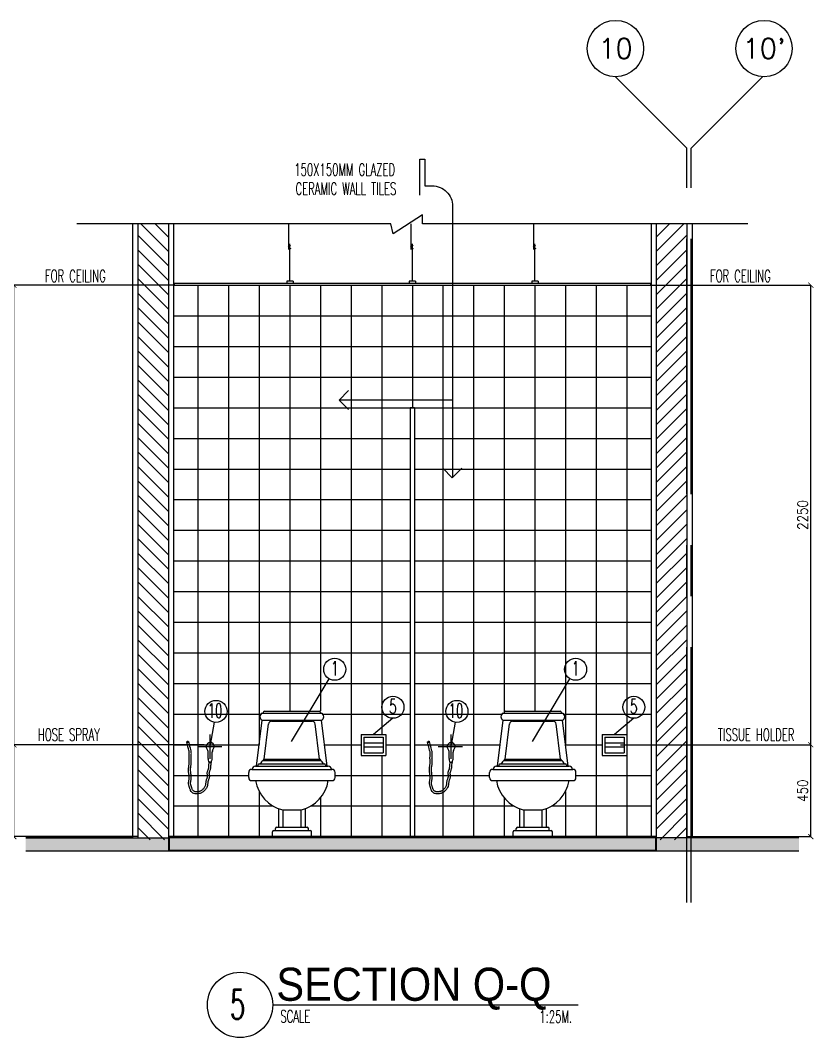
# Model space of a CAD drawing. Extents: x -202971 to -174093, y 166361 to 186286.
# Drawn here: x -195175 to -191289, y 174473 to 179454 of the extents above; entities that cross this region are included whole.
import ezdxf
from ezdxf.enums import TextEntityAlignment as Align

# ---------------------------------------------------------------- set-up
doc = ezdxf.new("R2010")
doc.units = 0
doc.header["$LTSCALE"] = 500
doc.header["$MEASUREMENT"] = 0
for name, pattern in [('CENTER2', [1.125, 0.75, -0.125, 0.125, -0.125]), ('CENTERX2', [4, 2.5, -0.5, 0.5, -0.5]), ('HIDDEN', [0.375, 0.25, -0.125]), ('HIDDEN2', [0.1875, 0.125, -0.0625])]:
    doc.linetypes.add(name, pattern=pattern)
doc.layers.get('0').update_dxf_attribs({"linetype": 'CONTINUOUS'})
doc.layers.get('DEFPOINTS').update_dxf_attribs({"linetype": 'CONTINUOUS'})
for name, color, linetype in [('A-SFIX', 2, 'CONTINUOUS'), ('AX-CR', 2, 'CONTINUOUS'), ('AX-TXT', 2, 'CONTINUOUS'), ('AXES', 11, 'CENTERX2'), ('AXIS', 11, 'CENTER2'), ('DIM1', 2, 'CONTINUOUS'), ('Dimout', 4, 'CONTINUOUS'), ('DW', 7, 'CONTINUOUS'), ('ELE', 3, 'CONTINUOUS'), ('ELV', 7, 'CONTINUOUS'), ('FIX', 2, 'CONTINUOUS'), ('HatchA', 11, 'CONTINUOUS'), ('PART', 9, 'CONTINUOUS'), ('Plaster', 7, 'CONTINUOUS'), ('SANI', 2, 'CONTINUOUS'), ('SETTING', 3, 'CONTINUOUS'), ('Tile', 5, 'CONTINUOUS'), ('TITLE', 1, 'CONTINUOUS'), ('TXT', 2, 'CONTINUOUS'), ('TXT1', 2, 'CONTINUOUS'), ('WALL', 6, 'CONTINUOUS'), ('WallPartition', 2, 'CONTINUOUS'), ('Windows', 9, 'CONTINUOUS')]:
    doc.layers.add(name, color=color, linetype=linetype)
doc.styles.add('DIM', font='simplex.shx', dxfattribs={"width": 0.85})
doc.styles.add('ROMANS', font='romans.shx', dxfattribs={"width": 0.6})
doc.styles.add('TTXT', font='swisse.ttf', dxfattribs={"width": 0.9})
doc.dimstyles.new('DIM1-25', dxfattribs={"dimscale": 25, "dimtxt": 2, "dimasz": 1, "dimexe": 0.03, "dimexo": 0.03, "dimgap": 0.6, "dimtad": 1, "dimdec": 0, "dimdsep": 46, "dimtxsty": 'DIM', "dimblk1": 'ARCHTICK', "dimblk2": 'ARCHTICK', "dimsah": 1, "dimcen": 0.09, "dimdle": 0.03, "dimclrd": 256, "dimclrt": 2, "dimadec": 0, "dimazin": 0, "dimtfac": 1, "dimtdec": 0, "dimtix": 1, "dimtmove": 1, "dimatfit": 3, "dimldrblk": 'ARCHTICK', "dimfxl": 0, "dimtvp": 2, "dimtolj": 1, "dimtzin": 0, "dimarcsym": 0})

# ---------------------------------------------------------------- blocks, each defined once
blk = doc.blocks.new('A$C69CD438C')
at = {"layer": 'A-SFIX'}
for p, q in [((65.9, 603.8, 658.7), (356.8, 603.8, 658.7)), ((76.8, 614.7, 658.7), (345.8, 614.7, 658.7)), ((38.4, 345.8, 658.7), (65.9, 570.8, 658.7)), ((65.9, 570.8, 658.7), (356.8, 570.8, 658.7)), ((75.6, 378.7, 658.7), (96.7, 551.5, 658.7)), ((111.9, 565, 658.7), (310.7, 565, 658.7)), ((347, 378.7, 658.7), (326, 551.5, 658.7)), ((384.2, 345.8, 658.7), (356.8, 570.8, 658.7)), ((51.2, 356.8, 658.7), (371.4, 356.8, 658.7)), ((70, 373.2, 658.7), (352.6, 373.2, 658.7)), ((75.6, 378.7, 658.7), (347, 378.7, 658.7)), ((0, 289.8, 658.7), (0, 314, 658.7)), ((15.4, 329.3, 658.7), (407.3, 329.3, 658.7)), ((32.9, 345.8, 658.7), (389.7, 345.8, 658.7)), ((422.6, 289.8, 658.7), (422.6, 314, 658.7)), ((15.4, 274.4, 658.7), (407.3, 274.4, 658.7)), ((145.5, 137.8, 658.7), (145.5, 46.1, 658.7)), ((164.7, 131.7, 658.7), (258, 131.7, 658.7)), ((167.4, 131.7, 658.7), (167.4, 46.1, 658.7)), ((255.2, 131.7, 658.7), (255.2, 46.1, 658.7)), ((277.2, 137.8, 658.7), (277.2, 46.1, 658.7)), ((115.6, 0, 658.7), (115.6, 23.1, 658.7)), ((307.1, 0), (115.6, 0)), ((122.2, 29.6, 658.7), (300.5, 29.6, 658.7)), ((130.5, 29.6, 658.7), (130.5, 39.5, 658.7)), ((137.1, 46.1, 658.7), (285.5, 46.1, 658.7)), ((292.1, 29.6, 658.7), (292.1, 39.5, 658.7)), ((307.1, 0, 658.7), (307.1, 23.1, 658.7))]:
    blk.add_line(p, q, dxfattribs=at)
for centre, radius, start, end in [((72.7, 587.3, 658.7), 17.8, 112.6199, 247.3801), ((79.6, 606.5, 658.7), 8.68, 108.4349, 198.4349), ((343, 606.5, 658.7), 8.68, 341.5651, 71.5651), ((349.9, 587.3, 658.7), 17.8, 292.6199, 67.3801), ((111.9, 549.6, 658.7), 15.4, 90, 173.047), ((310.7, 549.6, 658.7), 15.4, 6.953, 90), ((58.5, 343.3, 658.7), 15.3, 118.3046, 170.726), ((92.8, 342.2, 658.7), 38.5, 126.2886, 157.7863), ((76.4, 372.4, 658.7), 6.42, 96.9853, 172.0974), ((346.2, 372.4, 658.7), 6.42, 7.9026, 83.0147), ((329.8, 342.2, 658.7), 38.5, 22.2137, 53.7114), ((364.2, 343.3, 658.7), 15.3, 9.274, 61.6954), ((15.4, 314, 658.7), 15.4, 90, 180), ((35.7, 326.6, 658.7), 19.4, 98.1301, 171.8699), ((387, 326.6, 658.7), 19.4, 8.1301, 81.8699), ((407.3, 314, 658.7), 15.4, 0, 90), ((15.4, 289.8, 658.7), 15.4, 180, 270), ((208.2, 304.1, 658.7), 177.8, 189.598, 255.8207), ((214.4, 304.1, 658.7), 177.8, 284.1793, 350.402), ((407.3, 289.8, 658.7), 15.4, 270, 0), ((122.2, 23.1, 658.7), 6.59, 90, 180), ((137.1, 39.5, 658.7), 6.59, 90, 180), ((285.5, 39.5, 658.7), 6.59, 0, 90), ((300.5, 23.1, 658.7), 6.59, 0, 90)]:
    blk.add_arc(centre, radius, start, end, dxfattribs=at)
blk = doc.blocks.new('_ARCHTICK')
at = {"color": 0, "linetype": 'ByBlock', "const_width": 0.15}
blk.add_lwpolyline([(-0.5, -0.5), (0.5, 0.5)], dxfattribs=at)
blk = doc.blocks.new('*D88')
at = {"layer": 'DEFPOINTS', "color": 0}
for p in [(-192235.4, 175907), (-191302.8, 175907), (-191910.5, 175457)]:
    blk.add_point(p, dxfattribs=at)
at = {"layer": 'Dimout', "color": 0, "lineweight": -2}
for p, q in [((-192234.6, 175907), (-191302, 175907)), ((-191909.8, 175457), (-191302, 175457))]:
    blk.add_line(p, q, dxfattribs=at)
at = {"layer": 'Dimout', "lineweight": -2}
blk.add_line((-191302.8, 175456.3), (-191302.8, 175907.8), dxfattribs=at)
at = {"layer": 'Dimout', "lineweight": -2, "xscale": 25, "yscale": 25, "zscale": 25}
for p, rotation in [((-191302.8, 175907), 90), ((-191302.8, 175457), 270)]:
    blk.add_blockref('_ARCHTICK', p, dxfattribs=dict(at, rotation=rotation))
at = {"layer": 'Dimout', "color": 2, "insert": (-191342.8, 175682), "char_height": 50, "attachment_point": 5, "rotation": 90, "style": 'DIM'}
blk.add_mtext('\\A1;450', dxfattribs=at)
blk = doc.blocks.new('*D87')
at = {"layer": 'DEFPOINTS', "color": 0}
for p in [(-192088.5, 178157), (-191302.8, 178157), (-192235.4, 175907)]:
    blk.add_point(p, dxfattribs=at)
at = {"layer": 'Dimout', "color": 0, "lineweight": -2}
for p, q in [((-192087.7, 178157), (-191302, 178157)), ((-192234.6, 175907), (-191302, 175907))]:
    blk.add_line(p, q, dxfattribs=at)
at = {"layer": 'Dimout', "lineweight": -2}
blk.add_line((-191302.8, 175906.3), (-191302.8, 178157.8), dxfattribs=at)
at = {"layer": 'Dimout', "lineweight": -2, "xscale": 25, "yscale": 25, "zscale": 25}
for p, rotation in [((-191302.8, 178157), 90), ((-191302.8, 175907), 270)]:
    blk.add_blockref('_ARCHTICK', p, dxfattribs=dict(at, rotation=rotation))
at = {"layer": 'Dimout', "color": 2, "insert": (-191342.8, 177032), "char_height": 50, "attachment_point": 5, "rotation": 90, "style": 'DIM'}
blk.add_mtext('\\A1;2250', dxfattribs=at)
blk = doc.blocks.new('AXU')
at = {"layer": 'AX-CR'}
blk.add_circle((0, 350), 350, dxfattribs=at)
at = {"layer": 'AX-TXT', "style": 'ROMANS'}
blk.add_attdef('AX', text='', height=250, dxfattribs=at).set_placement((0, 350), align=Align.MIDDLE)
blk = doc.blocks.new('*D85')
at = {"layer": 'DEFPOINTS', "color": 0}
for p in [(-195206.7, 178157), (-194421, 178157), (-194274.1, 175907)]:
    blk.add_point(p, dxfattribs=at)
at = {"layer": 'Dimout', "color": 0, "lineweight": -2}
for p, q in [((-194421.8, 178157), (-195207.5, 178157)), ((-194274.9, 175907), (-195207.5, 175907))]:
    blk.add_line(p, q, dxfattribs=at)
at = {"layer": 'Dimout', "lineweight": -2}
blk.add_line((-195206.7, 175906.3), (-195206.7, 178157.8), dxfattribs=at)
at = {"layer": 'Dimout', "lineweight": -2, "xscale": 25, "yscale": 25, "zscale": 25}
for p, rotation in [((-195206.7, 178157), 90), ((-195206.7, 175907), 270)]:
    blk.add_blockref('_ARCHTICK', p, dxfattribs=dict(at, rotation=rotation))
at = {"layer": 'Dimout', "color": 2, "insert": (-195246.7, 177032), "char_height": 50, "attachment_point": 5, "rotation": 90, "style": 'DIM'}
blk.add_mtext('\\A1;2250', dxfattribs=at)
blk = doc.blocks.new('*D86')
at = {"layer": 'DEFPOINTS', "color": 0}
for p in [(-195206.7, 175907), (-194274.1, 175907), (-194598.9, 175457)]:
    blk.add_point(p, dxfattribs=at)
at = {"layer": 'Dimout', "color": 0, "lineweight": -2}
for p, q in [((-194274.9, 175907), (-195207.5, 175907)), ((-194599.7, 175457), (-195207.5, 175457))]:
    blk.add_line(p, q, dxfattribs=at)
at = {"layer": 'Dimout', "lineweight": -2}
blk.add_line((-195206.7, 175456.3), (-195206.7, 175907.8), dxfattribs=at)
at = {"layer": 'Dimout', "lineweight": -2, "xscale": 25, "yscale": 25, "zscale": 25}
for p, rotation in [((-195206.7, 175907), 90), ((-195206.7, 175457), 270)]:
    blk.add_blockref('_ARCHTICK', p, dxfattribs=dict(at, rotation=rotation))
at = {"layer": 'Dimout', "color": 2, "insert": (-195246.7, 175682), "char_height": 50, "attachment_point": 5, "rotation": 90, "style": 'DIM'}
blk.add_mtext('\\A1;450', dxfattribs=at)
blk = doc.blocks.new('A$C54676CD1')
at = {"layer": 'AXIS', "linetype": 'CENTER2', "ltscale": 10}
for p, q in [((0.1153, 0.1709), (0.1153, 0.29)), ((0.1716, 0.2302), (0.0525, 0.2302))]:
    blk.add_line(p, q, dxfattribs=at)
at = {"layer": 'DIM1', "linetype": 'HIDDEN'}
for points in [[(0.1196, 0.156), (0.1183, 0.1482), (0.1175, 0.142), (0.117, 0.1369), (0.1167, 0.1328), (0.1165, 0.1294), (0.1164, 0.1262), (0.1161, 0.1231), (0.1155, 0.1198), (0.1146, 0.1167), (0.1135, 0.1137), (0.1124, 0.1111), (0.1114, 0.1087), (0.1105, 0.1066), (0.1099, 0.1048), (0.1094, 0.1033), (0.1092, 0.1022), (0.1092, 0.1011), (0.1093, 0.0997), (0.1095, 0.0979), (0.1099, 0.0957), (0.1104, 0.0932), (0.1108, 0.0902), (0.111, 0.0869), (0.1109, 0.0832), (0.1103, 0.0796), (0.1094, 0.0762), (0.1084, 0.0731), (0.1073, 0.0702), (0.1063, 0.0674), (0.1053, 0.0648), (0.1046, 0.0625), (0.104, 0.0602), (0.1036, 0.058), (0.1033, 0.0555), (0.1031, 0.0527), (0.1028, 0.0497), (0.1025, 0.0464), (0.102, 0.0428), (0.1012, 0.039), (0.1, 0.0351), (0.0983, 0.0312), (0.0963, 0.0275), (0.094, 0.0241), (0.0915, 0.0208), (0.0889, 0.0178), (0.0862, 0.0149), (0.0834, 0.0123), (0.0806, 0.01), (0.0778, 0.0079), (0.0749, 0.0061), (0.0719, 0.0045), (0.0689, 0.0032), (0.0658, 0.0022), (0.0627, 0.0014), (0.0595, 0.0008), (0.0563, 0.0004), (0.0529, 0.0001), (0.0494, 0), (0.0458, 0.0001), (0.042, 0.0004), (0.0382, 0.001), (0.0344, 0.0021), (0.0306, 0.0036), (0.0269, 0.0059), (0.0237, 0.0088), (0.0212, 0.012), (0.0194, 0.0153), (0.018, 0.0186), (0.0169, 0.0217), (0.016, 0.0246), (0.0152, 0.0273), (0.0145, 0.0298), (0.0137, 0.0322), (0.0128, 0.0347), (0.0119, 0.0374), (0.011, 0.0402), (0.0102, 0.0433), (0.0095, 0.0465), (0.0091, 0.05), (0.0089, 0.0537), (0.0092, 0.0573), (0.0097, 0.0607), (0.0103, 0.064), (0.011, 0.0671), (0.0116, 0.0702), (0.012, 0.0732), (0.0124, 0.0763), (0.0125, 0.0795), (0.0124, 0.0831), (0.012, 0.087), (0.0115, 0.0913), (0.0109, 0.0959), (0.0102, 0.1007), (0.0096, 0.1057), (0.0092, 0.1108), (0.009, 0.1161), (0.009, 0.1212), (0.0094, 0.1262), (0.0099, 0.1309), (0.0105, 0.1354), (0.0111, 0.1396), (0.0117, 0.1435), (0.0122, 0.1471), (0.0125, 0.1503), (0.0126, 0.1533), (0.0126, 0.1563), (0.0125, 0.1592), (0.0123, 0.1622), (0.012, 0.1652), (0.0118, 0.1684), (0.0116, 0.1717), (0.0115, 0.1752), (0.0116, 0.1787), (0.0118, 0.1822), (0.012, 0.1855), (0.0123, 0.1887), (0.0126, 0.1917), (0.0127, 0.1946), (0.0128, 0.1973), (0.0128, 0.1998), (0.0125, 0.2023), (0.0121, 0.2051), (0.0113, 0.2089), (0.0101, 0.214), (0.0085, 0.2207), (0.0062, 0.2293), (0.0034, 0.2403), (0, 0.254)], [(0.1097, 0.1576), (0.1084, 0.1496), (0.1076, 0.1431), (0.107, 0.1378), (0.1067, 0.1334), (0.1066, 0.1299), (0.1064, 0.127), (0.1062, 0.1244), (0.1057, 0.1221), (0.1051, 0.1197), (0.1042, 0.1174), (0.1032, 0.115), (0.1022, 0.1127), (0.1012, 0.1103), (0.1004, 0.1079), (0.0997, 0.1056), (0.0993, 0.1032), (0.0992, 0.1009), (0.0993, 0.0986), (0.0997, 0.0963), (0.1001, 0.0939), (0.1005, 0.0916), (0.1009, 0.0892), (0.101, 0.0867), (0.1009, 0.0842), (0.1005, 0.0817), (0.0998, 0.0791), (0.099, 0.0764), (0.098, 0.0737), (0.0969, 0.0709), (0.0959, 0.0681), (0.095, 0.0653), (0.0942, 0.0624), (0.0937, 0.0595), (0.0933, 0.0565), (0.0931, 0.0535), (0.0929, 0.0506), (0.0926, 0.0476), (0.0922, 0.0446), (0.0915, 0.0416), (0.0906, 0.0386), (0.0893, 0.0356), (0.0877, 0.0327), (0.0858, 0.0298), (0.0837, 0.0271), (0.0815, 0.0245), (0.0792, 0.0221), (0.0768, 0.0198), (0.0745, 0.0179), (0.0722, 0.0162), (0.0699, 0.0148), (0.0676, 0.0136), (0.0653, 0.0126), (0.063, 0.0118), (0.0605, 0.0112), (0.0579, 0.0107), (0.0552, 0.0103), (0.0523, 0.0101), (0.0493, 0.01), (0.0463, 0.0101), (0.0433, 0.0103), (0.0404, 0.0108), (0.0376, 0.0116), (0.0351, 0.0126), (0.0329, 0.0139), (0.0311, 0.0156), (0.0296, 0.0176), (0.0283, 0.0198), (0.0273, 0.0222), (0.0264, 0.0248), (0.0256, 0.0274), (0.0248, 0.0301), (0.024, 0.0328), (0.0232, 0.0354), (0.0223, 0.038), (0.0214, 0.0405), (0.0206, 0.043), (0.0199, 0.0456), (0.0194, 0.0482), (0.019, 0.0508), (0.019, 0.0535), (0.0192, 0.0562), (0.0196, 0.0591), (0.0201, 0.062), (0.0208, 0.0652), (0.0214, 0.0685), (0.022, 0.0719), (0.0223, 0.0756), (0.0225, 0.0795), (0.0223, 0.0837), (0.022, 0.088), (0.0214, 0.0926), (0.0208, 0.0972), (0.0201, 0.102), (0.0196, 0.1067), (0.0192, 0.1115), (0.019, 0.1162), (0.019, 0.1208), (0.0193, 0.1253), (0.0198, 0.1297), (0.0204, 0.134), (0.021, 0.1381), (0.0216, 0.1421), (0.0221, 0.146), (0.0225, 0.1497), (0.0226, 0.1532), (0.0226, 0.1565), (0.0225, 0.1598), (0.0222, 0.1629), (0.022, 0.166), (0.0217, 0.1691), (0.0216, 0.1721), (0.0215, 0.1752), (0.0216, 0.1783), (0.0217, 0.1815), (0.022, 0.1846), (0.0223, 0.1878), (0.0225, 0.191), (0.0227, 0.1942), (0.0228, 0.1973), (0.0227, 0.2004), (0.0225, 0.2035), (0.0219, 0.2069), (0.0211, 0.2111), (0.0199, 0.2163), (0.0182, 0.2231), (0.0159, 0.2318), (0.0131, 0.2428), (0.0097, 0.2564)]]:
    blk.add_lwpolyline(points, dxfattribs=at)
at = {"layer": 'DIM1'}
blk.add_circle((0.0046, 0.2544), 0.00364, dxfattribs=at)
at = {"layer": 'SETTING'}
for p, q in [((0.1037, 0.2112), (0.0958, 0.229)), ((0.1053, 0.1733), (0.1053, 0.2039)), ((0.1253, 0.1733), (0.1253, 0.2039)), ((0.1268, 0.2112), (0.1347, 0.229)), ((0.1067, 0.1648), (0.1058, 0.1685)), ((0.1089, 0.1585), (0.1067, 0.1648)), ((0.1144, 0.1503), (0.1089, 0.1585)), ((0.1147, 0.1503), (0.1205, 0.1567)), ((0.1223, 0.1606), (0.1235, 0.1639)), ((0.124, 0.1658), (0.1247, 0.1685))]:
    blk.add_line(p, q, dxfattribs=at)
for centre, radius, start, end in [((0.1153, 0.2302), 0.02, 4.7712, 175.2288), ((0.1013, 0.2314), 0.006, 175.2288, 203.9684), ((0.0873, 0.2039), 0.018, 0, 23.9684), ((0.0973, 0.206), 0.008, 0, 23.9684), ((0.1433, 0.2039), 0.018, 156.0316, 180), ((0.1333, 0.206), 0.008, 156.0316, 180), ((0.1292, 0.2314), 0.006, 336.0316, 4.7712), ((0.1253, 0.1733), 0.02, 180, 193.7048), ((0.1034, 0.1672), 0.02, 328.3138, 340.7517), ((0.1046, 0.1705), 0.02, 340.7517, 346.2952), ((0.1053, 0.1733), 0.02, 346.2952, 0)]:
    blk.add_arc(centre, radius, start, end, dxfattribs=at)
blk = doc.blocks.new('A$C24F356C9')
at = {"layer": 'SANI'}
for p, q in [((0, 0.1021), (0.12, 0.1021)), ((0, 0.1021), (0, 0)), ((0.12, 0.1021), (0.12, 0)), ((0.0128, 0.0893), (0.1072, 0.0893)), ((0.0128, 0.0893), (0.0128, 0.0128)), ((0.0128, 0.0606), (0.1072, 0.0606)), ((0.1072, 0.0893), (0.1072, 0.0128)), ((0, 0), (0.12, 0)), ((0.0128, 0.0414), (0.1072, 0.0414)), ((0.0128, 0.0128), (0.1072, 0.0128))]:
    blk.add_line(p, q, dxfattribs=at)
blk = doc.blocks.new('GAN')
for p, q in [((-0.0212, 0.1644), (-0.0212, 0.29)), ((-0.0155, 0.01), (-0.0155, 0.1918)), ((0, 0.01), (-0.031, 0.01)), ((-0.031, 0.01), (-0.031, 0)), ((0, 0.01), (0, 0))]:
    blk.add_line(p, q)
blk.add_lwpolyline([(-0.0118, 0.184), (-0.024, 0.1754), (-0.0113, 0.1703)])
blk = doc.blocks.new('walling')
at = {"layer": 'ELV'}
blk.add_line((0.1363, -1.1797), (-0.4198, -1.1797), dxfattribs=at)
blk.add_lwpolyline([(-0.025, -0.176), (-0.025, 0), (0, 0), (0, -0.1306), (0.0363, -0.1306, -0.414214), (0.1363, -0.2306), (0.1363, -1.5582)], format="xyb", dxfattribs=at)
at = {"layer": 'WALL'}
for p, q in [((-0.4198, -1.1797), (-0.3736, -1.1334)), ((-0.4198, -1.1797), (-0.3736, -1.2259)), ((0.1345, -1.56), (0.0882, -1.5137)), ((0.1345, -1.56), (0.1808, -1.5137))]:
    blk.add_line(p, q, dxfattribs=at)
at = {"layer": 'TXT', "style": 'ROMANS', "width": 0.6}
for s, p in [('150X150MM GLAZED', (-0.639, -0.0816)), ('CERAMIC WALL TILES', (-0.6331, -0.1746))]:
    blk.add_text(s, height=0.06, dxfattribs=at).set_placement(p)

msp = doc.modelspace()

# ---------------------------------------------------------------- hatches: boundary and pattern name
at = {"layer": 'HatchA'}
h = msp.add_hatch(dxfattribs=at)
h.set_pattern_fill('ANSI31', color=256, scale=400, style=0)
h.set_pattern_definition([(135, (-383709.736, -6124), (35.355339, 35.355339), [])])
h.paths.add_polyline_path([(-194599.7, 178457), (-194449.7, 178457), (-194449.7, 175442), (-194599.7, 175442)])
h = msp.add_hatch(dxfattribs=at)
h.set_pattern_fill('ANSI31', color=256, scale=400, style=0)
h.set_pattern_definition([(45, (-2799.736, -6124), (-35.355339, 35.355339), [])])
h.paths.add_polyline_path([(-191909.7, 178457), (-192059.7, 178457), (-192059.7, 175442), (-191909.7, 175442)])
at = {"layer": 'Windows'}
h = msp.add_hatch(dxfattribs=at)
h.set_pattern_fill('AR-SAND', color=256, scale=25, style=0)
h.set_pattern_definition([(37.5, (0, 0), (-1.574834, 48.170594), [0, -38, 0, -42.5, 0, -40.625]), (7.5, (0, 0), (44.244418, 70.553652), [0, -20.5, 0, -34.25, 0, -13.125]), (327.5, (-30.75, 0), (77.8535465, 0.1414763), [0, -12.5, 0, -45, 0, -58.75]), (317.5, (-30.75, 0), (75.153165, 21.941889), [0, -6.25, 0, -29.5, 0, -33.75])])
h.paths.add_polyline_path([(-194449.7, 175451), (-195148.6, 175451), (-195148.6, 175387), (-194449.7, 175387)])
h.paths.add_polyline_path([(-192063.7, 175451), (-194445.7, 175451), (-194445.7, 175391), (-192063.7, 175391)])
h.paths.add_polyline_path([(-191360.9, 175451), (-192059.7, 175451), (-192059.7, 175387), (-191360.9, 175387)])

# ---------------------------------------------------------------- linework, layer by layer
msp.add_line((-194421, 178167), (-192088.5, 178167))
at = {"layer": 'AXES'}
for p, q in [((-191909.7, 178827.7), (-192259.7, 179177.7)), ((-191889.7, 178827.7), (-191539.7, 179177.7)), ((-191909.7, 175134.4), (-191909.7, 178827.7)), ((-191889.7, 175134.4), (-191889.7, 178827.7))]:
    msp.add_line(p, q, dxfattribs=at)
at = {"layer": 'DW'}
for p, q in [((-193846.3, 175922.1), (-193662.6, 176230)), ((-192666.3, 175922.1), (-192482.6, 176230)), ((-193349.8, 176036.8), (-193444.7, 175957)), ((-192169.8, 176036.8), (-192264.7, 175957)), ((-194225.7, 176016.9), (-194244.7, 175907.2)), ((-193045.7, 176016.9), (-193064.7, 175907.2))]:
    msp.add_line(p, q, dxfattribs=at)
at = {"layer": 'ELE'}
msp.add_lwpolyline([(-191610.9, 178457), (-193204.8, 178457), (-193204.8, 178502.2), (-193348.2, 178408.7), (-193360, 178457), (-193626.8, 178457), (-194898.5, 178457)], dxfattribs=at)
at = {"layer": 'FIX', "color": 2}
for centre in [(-193634.9, 176276.3), (-192454.9, 176276.3), (-193349.8, 176090.7), (-192169.8, 176090.7), (-194216.5, 176070.1), (-193036.5, 176070.1)]:
    msp.add_circle(centre, 54, dxfattribs=at)
at = {"layer": 'PART', "linetype": 'ByBlock'}
for p, q in [((-193264.7, 177557), (-193264.7, 175457)), ((-193244.7, 177557), (-193264.7, 177557)), ((-193244.7, 177557), (-193244.7, 175457))]:
    msp.add_line(p, q, dxfattribs=at)
at = {"layer": 'Plaster'}
for p, q in [((-194624.7, 178457), (-194624.7, 175451)), ((-194424.7, 178457), (-194424.7, 175457)), ((-192084.7, 178457), (-192084.7, 175457)), ((-191884.7, 178457), (-191884.7, 175451)), ((-194421, 178167), (-194421, 178157)), ((-192088.5, 178167), (-192088.5, 178157)), ((-192088.5, 178167), (-192088.5, 178157)), ((-195148.6, 175454), (-194624.7, 175454)), ((-192059.7, 175457), (-194449.7, 175457)), ((-192059.7, 175451), (-194449.7, 175451)), ((-191360.9, 175454), (-191884.7, 175454))]:
    msp.add_line(p, q, dxfattribs=at)
at = {"layer": 'SANI', "color": 6}
msp.add_line((-193938.7, 174632.8), (-192442.6, 174632.8), dxfattribs=at)
at = {"layer": 'Tile'}
for p, q in [((-194424.7, 178157), (-192084.7, 178157)), ((-194304.7, 178157), (-194304.7, 175457)), ((-194154.7, 178157), (-194154.7, 175457)), ((-194004.7, 178157), (-194004.7, 175908.6)), ((-193854.7, 178157), (-193854.7, 176071.7)), ((-193704.7, 178157), (-193704.7, 176072.5)), ((-193554.7, 178157), (-193554.7, 175457)), ((-193404.7, 178157), (-193404.7, 175957)), ((-193254.7, 178157), (-193254.7, 177557)), ((-193104.7, 178157), (-193104.7, 175457)), ((-192954.7, 178157), (-192954.7, 175457)), ((-192804.7, 178157), (-192804.7, 176060.8)), ((-192654.7, 178157), (-192654.7, 176071.7)), ((-192504.7, 178157), (-192504.7, 175908.6)), ((-192354.7, 178157), (-192354.7, 175457)), ((-192204.7, 178157), (-192204.7, 175957)), ((-194424.7, 178007), (-192084.7, 178007)), ((-194424.7, 177857), (-192084.7, 177857)), ((-194424.7, 177707), (-192084.7, 177707)), ((-194424.7, 177557), (-192084.7, 177557)), ((-194424.7, 177407), (-193264.7, 177407)), ((-193244.7, 177407), (-192084.7, 177407)), ((-194424.7, 177257), (-193264.7, 177257)), ((-193244.7, 177257), (-192084.7, 177257)), ((-194424.7, 177107), (-193264.7, 177107)), ((-193244.7, 177107), (-192084.7, 177107)), ((-194424.7, 176957), (-193264.7, 176957)), ((-193244.7, 176957), (-192084.7, 176957)), ((-194424.7, 176807), (-193264.7, 176807)), ((-193244.7, 176807), (-192084.7, 176807)), ((-194424.7, 176657), (-193264.7, 176657)), ((-193244.7, 176657), (-192084.7, 176657)), ((-194424.7, 176507), (-193264.7, 176507)), ((-193244.7, 176507), (-192084.7, 176507)), ((-194424.7, 176357), (-193264.7, 176357)), ((-193244.7, 176357), (-192084.7, 176357)), ((-194424.7, 176207), (-193264.7, 176207)), ((-193244.7, 176207), (-192084.7, 176207)), ((-194424.7, 176057), (-193995.9, 176057)), ((-193693.6, 176057), (-193264.7, 176057)), ((-193244.7, 176057), (-192815.8, 176057)), ((-192513.6, 176057), (-192084.7, 176057)), ((-194424.7, 175907), (-194004.9, 175907)), ((-193684.6, 175907), (-193504.7, 175907)), ((-193384.7, 175907), (-193264.7, 175907)), ((-193244.7, 175907), (-192824.9, 175907)), ((-192504.5, 175907), (-192324.7, 175907)), ((-192204.7, 175907), (-192084.7, 175907)), ((-193404.7, 175854.9), (-193404.7, 175457)), ((-192204.7, 175854.9), (-192204.7, 175457)), ((-194424.7, 175757), (-194056.1, 175757)), ((-193633.4, 175757), (-193264.7, 175757)), ((-193244.7, 175757), (-192876, 175757)), ((-192453.4, 175757), (-192084.7, 175757)), ((-194004.7, 175677.5), (-194004.7, 175457)), ((-193704.7, 175647.7), (-193704.7, 175457)), ((-192804.7, 175647.7), (-192804.7, 175457)), ((-192504.7, 175677.5), (-192504.7, 175457)), ((-194424.7, 175607), (-193936.5, 175607)), ((-193753, 175607), (-193264.7, 175607)), ((-193244.7, 175607), (-192756.5, 175607)), ((-192573, 175607), (-192084.7, 175607))]:
    msp.add_line(p, q, dxfattribs=at)
at = {"layer": 'TITLE', "color": 6}
msp.add_circle((-194098.7, 174632.8), 160, dxfattribs=at)
at = {"layer": 'WALL'}
for p, q in [((-194599.7, 178457), (-194599.7, 175451)), ((-194449.7, 178457), (-194449.7, 175387)), ((-192059.7, 178457), (-192059.7, 175387)), ((-191909.7, 178457), (-191909.7, 175451)), ((-195148.6, 175451), (-194449.7, 175451)), ((-194445.7, 175451), (-194445.7, 175391)), ((-192063.7, 175451), (-192063.7, 175391)), ((-191360.9, 175451), (-192059.7, 175451)), ((-195148.6, 175387), (-191360.9, 175387)), ((-194445.7, 175391), (-192063.7, 175391))]:
    msp.add_line(p, q, dxfattribs=at)
at = {"layer": 'WallPartition', "linetype": 'HIDDEN2', "const_width": 2}
msp.add_lwpolyline([(-194447.7, 175451), (-194447.7, 175389), (-192061.7, 175389), (-192061.7, 175451)], dxfattribs=at)

# ---------------------------------------------------------------- block references
at = {"xscale": 1000, "yscale": 1000, "zscale": 1000}
for p in [(-193839.2, 178167), (-193239.2, 178167), (-192639.2, 178167)]:
    msp.add_blockref('GAN', p, dxfattribs=at)
at = {"layer": 'A-SFIX'}
for p in [(-194056.1, 175457), (-192876, 175457)]:
    msp.add_blockref('A$C69CD438C', p, dxfattribs=at)
at = {"layer": 'AXES'}
ref = msp.add_blockref('AXU', (-192259.7, 179177.7), dxfattribs=dict(at, xscale=0.3942857142857143, yscale=0.3942857142857143, zscale=0.3942857142857143))
ref.add_attrib('AX', '10', dxfattribs={"layer": 'AX-TXT', "color": 6, "height": 98.57, "style": 'ROMANS'}).set_placement((-192259.7, 179315.7), align=Align.MIDDLE)
ref = msp.add_blockref('AXU', (-191532, 179177.7), dxfattribs=dict(at, xscale=0.3942857142857143, yscale=0.3942857142857143, zscale=0.3942857142857143))
ref.add_attrib('AX', "10'", dxfattribs={"layer": 'AX-TXT', "color": 6, "height": 98.57, "style": 'ROMANS'}).set_placement((-191532, 179315.7), align=Align.MIDDLE)
at = {"layer": 'Plaster', "xscale": 1000, "yscale": 1000, "zscale": 1000}
for name, p in [('A$C54676CD1', (-194360, 175666.8)), ('A$C24F356C9', (-193504.7, 175854.9)), ('A$C54676CD1', (-193180, 175666.8)), ('A$C24F356C9', (-192324.7, 175854.9))]:
    msp.add_blockref(name, p, dxfattribs=at)
at = {"layer": 'WALL', "xscale": 1000, "yscale": 1000, "zscale": 1000}
msp.add_blockref('walling', (-193193.8, 178774.3), dxfattribs=at)

# ---------------------------------------------------------------- texts
at = {"layer": 'TITLE', "style": 'ROMANS', "width": 0.6}
msp.add_text('5', height=143.9, dxfattribs=at).set_placement((-194147.5, 174563.2))
at = {"layer": 'TXT', "style": 'ROMANS', "width": 0.6}
for s, height, p in [('FOR CEILING', 60, (-195054.1, 178172.6)), ('FOR CEILING', 60, (-191796.6, 178172.6)), ('1', 70, (-193653.2, 176245.4)), ('1', 70, (-192473.2, 176245.4)), ('5', 70, (-193368.1, 176059.8)), ('5', 70, (-192188.1, 176059.8)), ('10', 70, (-194257.1, 176039.2)), ('10', 70, (-193077.1, 176039.2)), ('HOSE SPRAY', 60, (-195089.1, 175926.2)), ('TISSUE HOLDER', 60, (-191758.1, 175926.2)), ('SCALE', 60, (-193901, 174547.3)), ('1:25M.', 60, (-192632.4, 174545.9))]:
    msp.add_text(s, height=height, dxfattribs=at).set_placement(p)
at = {"layer": 'TXT1', "color": 6, "style": 'TTXT', "width": 0.9}
msp.add_text('SECTION Q-Q', height=162.094, dxfattribs=at).set_placement((-193920.9, 174653.2))

# ---------------------------------------------------------------- dimensions: what is measured, and where the dimension line sits
at = {"layer": 'Dimout'}
for base, p1, p2, picture, middle in [((-195206.7, 178157), (-194274.1, 175907), (-194421, 178157), '*D85', (-195246.7, 177032)), ((-191302.8, 178157), (-192235.4, 175907), (-192088.5, 178157), '*D87', (-191342.8, 177032)), ((-195206.7, 175907), (-194598.9, 175457), (-194274.1, 175907), '*D86', (-195246.7, 175682)), ((-191302.8, 175907), (-191910.5, 175457), (-192235.4, 175907), '*D88', (-191342.8, 175682))]:
    dim = msp.add_linear_dim(base=base, p1=p1, p2=p2, angle=90, dimstyle='DIM1-25', dxfattribs=at)
    dim.commit()
    dim.dimension.update_dxf_attribs({"geometry": picture, "text_midpoint": middle})

doc.saveas('drawing.dxf')
